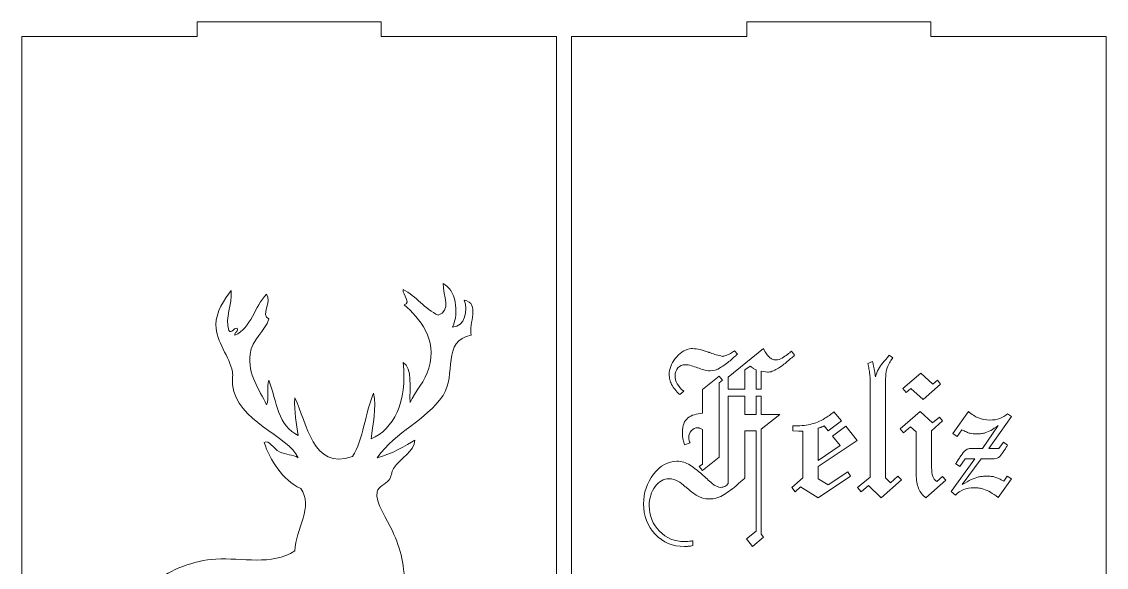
# Model space of a CAD drawing. Header units: millimetres. Extents: x -1983 to 1983, y -412 to 412.
# Drawn here: x 1424.2 to 1643, y 93.6 to 203.6 of the extents above; entities that cross this region are included whole.
import ezdxf

# ---------------------------------------------------------------- set-up
doc = ezdxf.new("R2010")
doc.units = ezdxf.units.MM
doc.header["$MEASUREMENT"] = 0
doc.layers.add('Camada 1', color=7, linetype='Continuous')

msp = doc.modelspace()

# ---------------------------------------------------------------- linework, layer by layer
at = {"layer": 'Camada 1', "color": 250, "lineweight": 9}
for points, knots in [([(1424.1636, 200.589), (1424.1636, 200.589), (1424.1636, -13.4106), (1424.1636, -13.4106), (1424.1636, -13.4106), (1424.1636, -13.4106), (1459.5564, -13.4106), (1459.5564, -13.4106), (1459.5564, -13.4106), (1459.5564, -13.4106), (1459.5564, -16.4106), (1459.5564, -16.4106), (1459.5564, -16.4106), (1459.5564, -16.4106), (1496.6992, -16.4106), (1496.6992, -16.4106), (1496.6992, -16.4106), (1496.6992, -16.4106), (1496.6992, -13.4106), (1496.6992, -13.4106), (1496.6992, -13.4106), (1496.6992, -13.4106), (1532.092, -13.4106), (1532.092, -13.4106), (1532.092, -13.4106), (1532.092, -13.4106), (1532.092, 200.589), (1532.092, 200.589), (1532.092, 200.589), (1532.092, 200.589), (1496.6992, 200.589), (1496.6992, 200.589), (1496.6992, 200.589), (1496.6992, 200.589), (1496.6992, 203.589), (1496.6992, 203.589), (1496.6992, 203.589), (1496.6992, 203.589), (1459.5564, 203.589), (1459.5564, 203.589), (1459.5564, 203.589), (1459.5564, 203.589), (1459.5564, 200.589), (1459.5564, 200.589), (1459.5564, 200.589), (1459.5564, 200.589), (1424.1636, 200.589), (1424.1636, 200.589)], [0, 0, 0, 0, 0.07692308, 0.07692308, 0.07692308, 0.07692308, 0.15384615, 0.15384615, 0.15384615, 0.15384615, 0.23076923, 0.23076923, 0.23076923, 0.23076923, 0.30769231, 0.30769231, 0.30769231, 0.30769231, 0.38461538, 0.38461538, 0.38461538, 0.38461538, 0.46153846, 0.46153846, 0.46153846, 0.46153846, 0.53846154, 0.53846154, 0.53846154, 0.53846154, 0.61538462, 0.61538462, 0.61538462, 0.61538462, 0.69230769, 0.69230769, 0.69230769, 0.69230769, 0.76923077, 0.76923077, 0.76923077, 0.76923077, 0.84615385, 0.84615385, 0.84615385, 0.84615385, 1, 1, 1, 1]), ([(1535.092, 200.589), (1535.092, 200.589), (1535.092, -13.4106), (1535.092, -13.4106), (1535.092, -13.4106), (1535.092, -13.4106), (1570.4848, -13.4106), (1570.4848, -13.4106), (1570.4848, -13.4106), (1570.4848, -13.4106), (1570.4848, -16.4106), (1570.4848, -16.4106), (1570.4848, -16.4106), (1570.4848, -16.4106), (1607.6276, -16.4106), (1607.6276, -16.4106), (1607.6276, -16.4106), (1607.6276, -16.4106), (1607.6276, -13.4106), (1607.6276, -13.4106), (1607.6276, -13.4106), (1607.6276, -13.4106), (1643.0204, -13.4106), (1643.0204, -13.4106), (1643.0204, -13.4106), (1643.0204, -13.4106), (1643.0204, 200.589), (1643.0204, 200.589), (1643.0204, 200.589), (1643.0204, 200.589), (1607.6276, 200.589), (1607.6276, 200.589), (1607.6276, 200.589), (1607.6276, 200.589), (1607.6276, 203.589), (1607.6276, 203.589), (1607.6276, 203.589), (1607.6276, 203.589), (1570.4848, 203.589), (1570.4848, 203.589), (1570.4848, 203.589), (1570.4848, 203.589), (1570.4848, 200.589), (1570.4848, 200.589), (1570.4848, 200.589), (1570.4848, 200.589), (1535.092, 200.589), (1535.092, 200.589)], [0, 0, 0, 0, 0.07692308, 0.07692308, 0.07692308, 0.07692308, 0.15384615, 0.15384615, 0.15384615, 0.15384615, 0.23076923, 0.23076923, 0.23076923, 0.23076923, 0.30769231, 0.30769231, 0.30769231, 0.30769231, 0.38461538, 0.38461538, 0.38461538, 0.38461538, 0.46153846, 0.46153846, 0.46153846, 0.46153846, 0.53846154, 0.53846154, 0.53846154, 0.53846154, 0.61538462, 0.61538462, 0.61538462, 0.61538462, 0.69230769, 0.69230769, 0.69230769, 0.69230769, 0.76923077, 0.76923077, 0.76923077, 0.76923077, 0.84615385, 0.84615385, 0.84615385, 0.84615385, 1, 1, 1, 1]), ([(1509.1834, 150.8027), (1511.6943, 149.6662), (1512.5498, 145.0103), (1511.0829, 142.0157), (1511.0829, 142.0157), (1513.6469, 142.0855), (1514.2808, 145.4518), (1513.4551, 147.4772), (1513.4551, 147.4772), (1516.7751, 146.7066), (1514.2958, 142.8341), (1514.8813, 140.3564), (1514.8813, 140.3564), (1508.8397, 139.4693), (1511.9511, 132.2677), (1509.1834, 128.2494), (1509.1834, 128.2494), (1505.6088, 123.0561), (1499.7868, 121.0996), (1495.8906, 115.6662), (1495.8906, 115.6662), (1498.7394, 116.3773), (1501.7785, 118.1658), (1503.4876, 119.226), (1503.4876, 119.226), (1503.5117, 116.9816), (1500.5424, 115.62), (1499.214, 113.5302), (1499.214, 113.5302), (1498.7394, 112.7836), (1498.7894, 111.8215), (1498.2609, 111.1561), (1498.2609, 111.1561), (1497.5849, 110.2936), (1496.1749, 109.9923), (1495.8906, 108.784), (1495.8906, 108.784), (1495.3823, 106.617), (1497.9952, 103.2155), (1498.9776, 100.9471), (1498.9776, 100.9471), (1500.6404, 97.0928), (1501.5843, 93.9924), (1501.3479, 88.8399), (1501.3479, 88.8399), (1501.0139, 81.4479), (1502.9482, 77.0841), (1500.1621, 71.7482), (1500.1621, 71.7482), (1499.6152, 70.7007), (1498.2219, 69.7735), (1498.0263, 68.4211), (1498.0263, 68.4211), (1497.043, 61.5793), (1495.8461, 51.4976), (1497.3151, 44.9219), (1497.3151, 44.9219), (1497.5682, 44.0353), (1496.7235, 44.2462), (1496.8383, 43.4959), (1496.8383, 43.4959), (1497.6863, 42.0474), (1498.2869, 40.3549), (1498.7379, 38.5149), (1498.7379, 38.5149), (1496.0934, 37.909), (1492.4983, 38.4892), (1492.5648, 41.3636), (1492.5648, 41.3636), (1492.5797, 41.9327), (1492.9545, 42.5499), (1493.0415, 43.2595), (1493.0415, 43.2595), (1493.6972, 48.6801), (1490.7209, 56.6263), (1490.9039, 60.5893), (1490.9039, 60.5893), (1488.9882, 61.5626), (1486.1208, 62.7418), (1483.7815, 61.3003), (1483.7815, 61.3003), (1483.7911, 60.8939), (1483.6062, 60.6875), (1483.3069, 60.5893), (1483.3069, 60.5893), (1482.4736, 56.8853), (1484.7463, 53.2493), (1484.7313, 49.4281), (1484.7313, 49.4281), (1484.7206, 46.8197), (1483.4715, 44.3457), (1484.2567, 42.0768), (1484.2567, 42.0768), (1484.7018, 40.7834), (1486.6693, 40.1812), (1486.1557, 38.5149), (1486.1557, 38.5149), (1484.3361, 38.1528), (1482.0563, 38.4409), (1480.2218, 38.7515), (1480.2218, 38.7515), (1481.3742, 46.4776), (1479.414, 53.6997), (1477.1344, 59.8781), (1477.1344, 59.8781), (1474.8617, 59.6855), (1473.1364, 60.4043), (1471.1998, 59.8781), (1471.1998, 59.8781), (1469.5616, 54.3389), (1461.7368, 50.0287), (1464.7909, 42.7864), (1464.7909, 42.7864), (1465.6279, 40.7947), (1467.8374, 40.5142), (1467.8744, 37.3249), (1467.8744, 37.3249), (1466.6903, 37.0959), (1464.5044, 37.473), (1462.6533, 37.3249), (1462.6533, 37.3249), (1462.7128, 42.1214), (1457.6668, 46.4261), (1457.6668, 50.3833), (1457.6668, 50.3833), (1457.6668, 54.8398), (1464.3011, 58.073), (1461.4674, 64.1512), (1461.4674, 64.1512), (1458.8622, 64.6832), (1457.8348, 61.2895), (1456.7192, 58.6898), (1456.7192, 58.6898), (1454.4079, 53.3098), (1451.387, 46.6755), (1450.3103, 41.1233), (1450.3103, 41.1233), (1451.4148, 39.6974), (1453.3729, 39.1246), (1453.1574, 36.3757), (1453.1574, 36.3757), (1451.0916, 36.7078), (1448.926, 36.4309), (1447.2228, 36.6121), (1447.2228, 36.6121), (1447.077, 40.5212), (1446.7037, 44.2274), (1447.2228, 48.244), (1447.2228, 48.244), (1447.5998, 51.1615), (1449.5209, 53.6037), (1449.835, 55.8395), (1449.835, 55.8395), (1451.8396, 70.1499), (1442.2027, 83.3045), (1451.2599, 90.7372), (1451.2599, 90.7372), (1454.0697, 93.0487), (1458.8344, 94.9905), (1463.3647, 95.2506), (1463.3647, 95.2506), (1468.547, 95.5428), (1474.6991, 93.8579), (1479.2697, 96.9115), (1479.2697, 96.9115), (1479.473, 101.2811), (1483.1202, 105.8683), (1480.456, 109.4936), (1480.456, 109.4936), (1476.7574, 111.1764), (1474.2358, 115.2983), (1473.0995, 118.7531), (1473.0995, 118.7531), (1474.0416, 119.4458), (1474.9007, 117.4766), (1476.1845, 116.854), (1476.1845, 116.854), (1477.4722, 116.2278), (1478.8837, 116.3885), (1479.9831, 115.6662), (1479.9831, 115.6662), (1477.9141, 120.1849), (1467.566, 122.9344), (1466.6903, 130.3832), (1466.6903, 130.3832), (1466.5958, 131.1834), (1466.8398, 132.1572), (1466.6903, 132.996), (1466.6903, 132.996), (1466.1396, 136.0662), (1463.3756, 138.9654), (1463.3647, 142.4881), (1463.3647, 142.4881), (1463.359, 145.1917), (1465.044, 147.5196), (1466.4517, 149.3776), (1466.4517, 149.3776), (1466.6737, 146.4111), (1465.1292, 144.127), (1465.9772, 141.304), (1465.9772, 141.304), (1466.5906, 140.7169), (1466.8604, 141.8178), (1467.6362, 141.7792), (1467.6362, 141.7792), (1467.8931, 140.8923), (1467.0501, 141.103), (1467.1611, 140.3564), (1467.1611, 140.3564), (1470.4962, 141.9288), (1471.1816, 146.1483), (1473.5724, 148.6651), (1473.5724, 148.6651), (1474.7045, 147.1404), (1472.2697, 144.3898), (1474.0491, 143.6781), (1474.0491, 143.6781), (1473.2769, 141.1099), (1470.6346, 139.5916), (1470.2485, 136.5557), (1470.2485, 136.5557), (1469.731, 132.462), (1472.1314, 129.3708), (1473.5724, 126.3504), (1473.5724, 126.3504), (1474.1687, 127.5732), (1473.5038, 130.0599), (1474.0491, 131.3331), (1474.0491, 131.3331), (1475.5415, 127.1264), (1476.0017, 121.8903), (1479.9831, 120.1779), (1479.9831, 120.1779), (1479.5471, 122.5076), (1479.1352, 124.8627), (1479.2697, 127.7727), (1479.2697, 127.7727), (1481.8102, 122.7253), (1482.7583, 113.0626), (1490.9039, 115.9042), (1490.9039, 115.9042), (1493.1729, 119.3354), (1493.426, 124.7761), (1495.1789, 128.7209), (1495.1789, 128.7209), (1495.8461, 125.7572), (1494.9151, 122.3412), (1494.7023, 119.4662), (1494.7023, 119.4662), (1499.0997, 121.3969), (1502.0354, 126.8509), (1501.1113, 134.895), (1501.1113, 134.895), (1503.0888, 133.7056), (1502.3771, 129.8293), (1502.5363, 126.8212), (1502.5363, 126.8212), (1503.4856, 128.887), (1505.6327, 131.2794), (1506.3348, 133.7056), (1506.3348, 133.7056), (1508.062, 139.6674), (1504.4668, 143.7207), (1501.3479, 146.5273), (1501.3479, 146.5273), (1502.806, 146.9726), (1501.0675, 148.4249), (1501.1113, 149.6142), (1501.1113, 149.6142), (1503.7944, 148.1808), (1505.4553, 145.729), (1508.2336, 144.3898), (1508.2336, 144.3898), (1510.8722, 145.3322), (1509.2629, 148.258), (1509.1834, 150.8027)], [0, 0, 0, 0, 0.01428571, 0.01428571, 0.01428571, 0.01428571, 0.02857143, 0.02857143, 0.02857143, 0.02857143, 0.04285714, 0.04285714, 0.04285714, 0.04285714, 0.05714286, 0.05714286, 0.05714286, 0.05714286, 0.07142857, 0.07142857, 0.07142857, 0.07142857, 0.08571429, 0.08571429, 0.08571429, 0.08571429, 0.1, 0.1, 0.1, 0.1, 0.11428571, 0.11428571, 0.11428571, 0.11428571, 0.12857143, 0.12857143, 0.12857143, 0.12857143, 0.14285714, 0.14285714, 0.14285714, 0.14285714, 0.15714286, 0.15714286, 0.15714286, 0.15714286, 0.17142857, 0.17142857, 0.17142857, 0.17142857, 0.18571429, 0.18571429, 0.18571429, 0.18571429, 0.2, 0.2, 0.2, 0.2, 0.21428571, 0.21428571, 0.21428571, 0.21428571, 0.22857143, 0.22857143, 0.22857143, 0.22857143, 0.24285714, 0.24285714, 0.24285714, 0.24285714, 0.25714286, 0.25714286, 0.25714286, 0.25714286, 0.27142857, 0.27142857, 0.27142857, 0.27142857, 0.28571429, 0.28571429, 0.28571429, 0.28571429, 0.3, 0.3, 0.3, 0.3, 0.31428571, 0.31428571, 0.31428571, 0.31428571, 0.32857143, 0.32857143, 0.32857143, 0.32857143, 0.34285714, 0.34285714, 0.34285714, 0.34285714, 0.35714286, 0.35714286, 0.35714286, 0.35714286, 0.37142857, 0.37142857, 0.37142857, 0.37142857, 0.38571429, 0.38571429, 0.38571429, 0.38571429, 0.4, 0.4, 0.4, 0.4, 0.41428571, 0.41428571, 0.41428571, 0.41428571, 0.42857143, 0.42857143, 0.42857143, 0.42857143, 0.44285714, 0.44285714, 0.44285714, 0.44285714, 0.45714286, 0.45714286, 0.45714286, 0.45714286, 0.47142857, 0.47142857, 0.47142857, 0.47142857, 0.48571429, 0.48571429, 0.48571429, 0.48571429, 0.5, 0.5, 0.5, 0.5, 0.51428571, 0.51428571, 0.51428571, 0.51428571, 0.52857143, 0.52857143, 0.52857143, 0.52857143, 0.54285714, 0.54285714, 0.54285714, 0.54285714, 0.55714286, 0.55714286, 0.55714286, 0.55714286, 0.57142857, 0.57142857, 0.57142857, 0.57142857, 0.58571429, 0.58571429, 0.58571429, 0.58571429, 0.6, 0.6, 0.6, 0.6, 0.61428571, 0.61428571, 0.61428571, 0.61428571, 0.62857143, 0.62857143, 0.62857143, 0.62857143, 0.64285714, 0.64285714, 0.64285714, 0.64285714, 0.65714286, 0.65714286, 0.65714286, 0.65714286, 0.67142857, 0.67142857, 0.67142857, 0.67142857, 0.68571429, 0.68571429, 0.68571429, 0.68571429, 0.7, 0.7, 0.7, 0.7, 0.71428571, 0.71428571, 0.71428571, 0.71428571, 0.72857143, 0.72857143, 0.72857143, 0.72857143, 0.74285714, 0.74285714, 0.74285714, 0.74285714, 0.75714286, 0.75714286, 0.75714286, 0.75714286, 0.77142857, 0.77142857, 0.77142857, 0.77142857, 0.78571429, 0.78571429, 0.78571429, 0.78571429, 0.8, 0.8, 0.8, 0.8, 0.81428571, 0.81428571, 0.81428571, 0.81428571, 0.82857143, 0.82857143, 0.82857143, 0.82857143, 0.84285714, 0.84285714, 0.84285714, 0.84285714, 0.85714286, 0.85714286, 0.85714286, 0.85714286, 0.87142857, 0.87142857, 0.87142857, 0.87142857, 0.88571429, 0.88571429, 0.88571429, 0.88571429, 0.9, 0.9, 0.9, 0.9, 0.91428571, 0.91428571, 0.91428571, 0.91428571, 0.92857143, 0.92857143, 0.92857143, 0.92857143, 0.94285714, 0.94285714, 0.94285714, 0.94285714, 0.95714286, 0.95714286, 0.95714286, 0.95714286, 0.97142857, 0.97142857, 0.97142857, 0.97142857, 1, 1, 1, 1]), ([(1556.9938, 128.41), (1556.6097, 128.7349), (1556.2774, 129.0674), (1555.9966, 129.4072), (1555.9966, 129.4072), (1555.716, 129.7467), (1555.487, 130.094), (1555.3098, 130.4485), (1555.3098, 130.4485), (1555.1325, 130.7736), (1555.007, 131.106), (1554.9332, 131.4458), (1554.9332, 131.4458), (1554.8593, 131.7853), (1554.8223, 132.1324), (1554.8223, 132.487), (1554.8223, 132.487), (1554.8223, 132.5462), (1554.8223, 132.6052), (1554.8223, 132.6642), (1554.8223, 132.6642), (1554.8223, 132.7234), (1554.8223, 132.7824), (1554.8223, 132.8415), (1554.8223, 132.8415), (1554.9406, 133.9938), (1555.4501, 135.0647), (1556.3513, 136.0544), (1556.3513, 136.0544), (1557.2524, 137.0441), (1558.2198, 137.5833), (1559.2538, 137.672), (1559.2538, 137.672), (1559.313, 137.672), (1559.3646, 137.672), (1559.409, 137.672), (1559.409, 137.672), (1559.4532, 137.672), (1559.4902, 137.672), (1559.5197, 137.672), (1559.5197, 137.672), (1560.022, 137.672), (1560.539, 137.6055), (1561.0707, 137.4726), (1561.0707, 137.4726), (1561.6026, 137.3397), (1562.1491, 137.1696), (1562.7105, 136.9629), (1562.7105, 136.9629), (1562.7695, 136.9629), (1562.8361, 136.9481), (1562.9098, 136.9187), (1562.9098, 136.9187), (1562.9838, 136.8891), (1563.065, 136.8594), (1563.1535, 136.8301), (1563.1535, 136.8301), (1563.5377, 136.6822), (1563.9292, 136.5493), (1564.328, 136.431), (1564.328, 136.431), (1564.7268, 136.313), (1565.1183, 136.2095), (1565.5025, 136.1209), (1565.5025, 136.1209), (1565.7091, 136.1209), (1565.9602, 136.1726), (1566.2557, 136.276), (1566.2557, 136.276), (1566.5512, 136.3795), (1566.8613, 136.5196), (1567.1864, 136.6969), (1567.1864, 136.6969), (1567.3045, 136.7561), (1567.4374, 136.8373), (1567.5853, 136.9409), (1567.5853, 136.9409), (1567.7328, 137.0441), (1567.8658, 137.1402), (1567.984, 137.2288), (1567.984, 137.2288), (1567.984, 137.2288), (1568.6044, 136.564), (1568.6044, 136.564), (1568.6044, 136.564), (1568.3681, 136.3573), (1568.1245, 136.143), (1567.8733, 135.9215), (1567.8733, 135.9215), (1567.6221, 135.6999), (1567.3637, 135.4709), (1567.0979, 135.2347), (1567.0979, 135.2347), (1566.4773, 134.7323), (1565.8274, 134.2671), (1565.1477, 133.8386), (1565.1477, 133.8386), (1564.4684, 133.4103), (1563.7741, 133.1962), (1563.065, 133.1962), (1563.065, 133.1962), (1562.6218, 133.1962), (1562.1934, 133.2626), (1561.7799, 133.3956), (1561.7799, 133.3956), (1561.3662, 133.5285), (1560.9527, 133.6686), (1560.539, 133.8166), (1560.539, 133.8166), (1560.1254, 133.9641), (1559.7118, 134.1046), (1559.2982, 134.2375), (1559.2982, 134.2375), (1558.8846, 134.3704), (1558.4563, 134.4369), (1558.0132, 134.4369), (1558.0132, 134.4369), (1557.4518, 134.4369), (1556.9791, 134.2228), (1556.5949, 133.7943), (1556.5949, 133.7943), (1556.2109, 133.366), (1556.019, 132.8564), (1556.019, 132.2654), (1556.019, 132.2654), (1556.019, 131.6744), (1556.1592, 131.1207), (1556.44, 130.6035), (1556.44, 130.6035), (1556.7204, 130.0865), (1557.1564, 129.577), (1557.7471, 129.0747), (1557.7471, 129.0747), (1557.7471, 129.0747), (1556.9938, 128.41), (1556.9938, 128.41)], [0, 0, 0, 0, 0.02857143, 0.02857143, 0.02857143, 0.02857143, 0.05714286, 0.05714286, 0.05714286, 0.05714286, 0.08571429, 0.08571429, 0.08571429, 0.08571429, 0.11428571, 0.11428571, 0.11428571, 0.11428571, 0.14285714, 0.14285714, 0.14285714, 0.14285714, 0.17142857, 0.17142857, 0.17142857, 0.17142857, 0.2, 0.2, 0.2, 0.2, 0.22857143, 0.22857143, 0.22857143, 0.22857143, 0.25714286, 0.25714286, 0.25714286, 0.25714286, 0.28571429, 0.28571429, 0.28571429, 0.28571429, 0.31428571, 0.31428571, 0.31428571, 0.31428571, 0.34285714, 0.34285714, 0.34285714, 0.34285714, 0.37142857, 0.37142857, 0.37142857, 0.37142857, 0.4, 0.4, 0.4, 0.4, 0.42857143, 0.42857143, 0.42857143, 0.42857143, 0.45714286, 0.45714286, 0.45714286, 0.45714286, 0.48571429, 0.48571429, 0.48571429, 0.48571429, 0.51428571, 0.51428571, 0.51428571, 0.51428571, 0.54285714, 0.54285714, 0.54285714, 0.54285714, 0.57142857, 0.57142857, 0.57142857, 0.57142857, 0.6, 0.6, 0.6, 0.6, 0.62857143, 0.62857143, 0.62857143, 0.62857143, 0.65714286, 0.65714286, 0.65714286, 0.65714286, 0.68571429, 0.68571429, 0.68571429, 0.68571429, 0.71428571, 0.71428571, 0.71428571, 0.71428571, 0.74285714, 0.74285714, 0.74285714, 0.74285714, 0.77142857, 0.77142857, 0.77142857, 0.77142857, 0.8, 0.8, 0.8, 0.8, 0.82857143, 0.82857143, 0.82857143, 0.82857143, 0.85714286, 0.85714286, 0.85714286, 0.85714286, 0.88571429, 0.88571429, 0.88571429, 0.88571429, 0.91428571, 0.91428571, 0.91428571, 0.91428571, 0.94285714, 0.94285714, 0.94285714, 0.94285714, 1, 1, 1, 1]), ([(1566.7431, 129.5092), (1566.7431, 129.5092), (1566.7431, 131.911), (1566.7431, 131.911), (1566.7431, 131.911), (1566.7431, 131.911), (1573.8337, 137.7163), (1573.8337, 137.7163), (1573.8337, 137.7163), (1574.0405, 137.2732), (1574.2399, 136.9112), (1574.4319, 136.6305), (1574.4319, 136.6305), (1574.624, 136.3499), (1574.8087, 136.1355), (1574.986, 135.9879), (1574.986, 135.9879), (1575.1928, 135.781), (1575.4069, 135.6334), (1575.6284, 135.5448), (1575.6284, 135.5448), (1575.85, 135.4562), (1576.0937, 135.412), (1576.3598, 135.412), (1576.3598, 135.412), (1576.8029, 135.412), (1577.2163, 135.5299), (1577.6005, 135.7664), (1577.6005, 135.7664), (1577.9845, 136.0027), (1578.354, 136.2537), (1578.7084, 136.5196), (1578.7084, 136.5196), (1578.856, 136.6379), (1578.9965, 136.7487), (1579.1294, 136.8522), (1579.1294, 136.8522), (1579.2624, 136.9554), (1579.3877, 137.0516), (1579.5059, 137.1402), (1579.5059, 137.1402), (1579.5059, 137.1402), (1580.1266, 136.3424), (1580.1266, 136.3424), (1580.1266, 136.3424), (1579.8902, 136.1355), (1579.6243, 135.9067), (1579.3287, 135.6557), (1579.3287, 135.6557), (1579.0333, 135.4045), (1578.7231, 135.1461), (1578.3983, 134.88), (1578.3983, 134.88), (1578.1322, 134.6437), (1577.8442, 134.4147), (1577.534, 134.1931), (1577.534, 134.1931), (1577.2238, 133.9716), (1576.9209, 133.7722), (1576.6256, 133.5949), (1576.6256, 133.5949), (1576.2709, 133.3881), (1575.9314, 133.2256), (1575.6063, 133.1075), (1575.6063, 133.1075), (1575.2814, 132.9893), (1574.9564, 132.9301), (1574.6315, 132.9301), (1574.6315, 132.9301), (1574.6315, 132.9301), (1573.3906, 133.1519), (1573.3906, 133.1519), (1573.3906, 133.1519), (1573.3906, 133.1519), (1573.3906, 129.5092), (1573.3906, 129.5092), (1573.3906, 129.5092), (1573.3906, 129.5092), (1572.3712, 129.5092), (1572.3712, 129.5092), (1572.3712, 129.5092), (1572.3712, 129.5092), (1572.3712, 133.4177), (1572.3712, 133.4177), (1572.3712, 133.4177), (1572.2532, 133.4471), (1572.1496, 133.4842), (1572.0611, 133.5285), (1572.0611, 133.5285), (1571.9724, 133.5728), (1571.8838, 133.6244), (1571.7952, 133.6836), (1571.7952, 133.6836), (1571.7655, 133.7131), (1571.7434, 133.7354), (1571.7287, 133.7501), (1571.7287, 133.7501), (1571.7141, 133.7648), (1571.6918, 133.7722), (1571.6623, 133.7722), (1571.6623, 133.7722), (1571.5736, 133.8313), (1571.4924, 133.8904), (1571.4185, 133.9494), (1571.4185, 133.9494), (1571.3446, 134.0085), (1571.2485, 134.0824), (1571.1305, 134.1711), (1571.1305, 134.1711), (1571.1305, 134.1711), (1570.1111, 133.4177), (1570.1111, 133.4177), (1570.1111, 133.4177), (1570.1111, 133.4177), (1570.1111, 129.5092), (1570.1111, 129.5092), (1570.1111, 129.5092), (1570.1111, 129.5092), (1566.7431, 129.5092), (1566.7431, 129.5092)], [0, 0, 0, 0, 0.03225806, 0.03225806, 0.03225806, 0.03225806, 0.06451613, 0.06451613, 0.06451613, 0.06451613, 0.09677419, 0.09677419, 0.09677419, 0.09677419, 0.12903226, 0.12903226, 0.12903226, 0.12903226, 0.16129032, 0.16129032, 0.16129032, 0.16129032, 0.19354839, 0.19354839, 0.19354839, 0.19354839, 0.22580645, 0.22580645, 0.22580645, 0.22580645, 0.25806452, 0.25806452, 0.25806452, 0.25806452, 0.29032258, 0.29032258, 0.29032258, 0.29032258, 0.32258065, 0.32258065, 0.32258065, 0.32258065, 0.35483871, 0.35483871, 0.35483871, 0.35483871, 0.38709677, 0.38709677, 0.38709677, 0.38709677, 0.41935484, 0.41935484, 0.41935484, 0.41935484, 0.4516129, 0.4516129, 0.4516129, 0.4516129, 0.48387097, 0.48387097, 0.48387097, 0.48387097, 0.51612903, 0.51612903, 0.51612903, 0.51612903, 0.5483871, 0.5483871, 0.5483871, 0.5483871, 0.58064516, 0.58064516, 0.58064516, 0.58064516, 0.61290323, 0.61290323, 0.61290323, 0.61290323, 0.64516129, 0.64516129, 0.64516129, 0.64516129, 0.67741935, 0.67741935, 0.67741935, 0.67741935, 0.70967742, 0.70967742, 0.70967742, 0.70967742, 0.74193548, 0.74193548, 0.74193548, 0.74193548, 0.77419355, 0.77419355, 0.77419355, 0.77419355, 0.80645161, 0.80645161, 0.80645161, 0.80645161, 0.83870968, 0.83870968, 0.83870968, 0.83870968, 0.87096774, 0.87096774, 0.87096774, 0.87096774, 0.90322581, 0.90322581, 0.90322581, 0.90322581, 0.93548387, 0.93548387, 0.93548387, 0.93548387, 1, 1, 1, 1]), ([(1593.5541, 108.8225), (1593.5541, 108.8225), (1592.8449, 109.6647), (1592.8449, 109.6647), (1592.8449, 109.6647), (1592.8449, 109.6647), (1595.3711, 111.7918), (1595.3711, 111.7918), (1595.3711, 111.7918), (1595.3711, 111.7918), (1595.3711, 131.4235), (1595.3711, 131.4235), (1595.3711, 131.4235), (1595.3711, 131.5712), (1595.3636, 131.7409), (1595.3489, 131.9331), (1595.3489, 131.9331), (1595.3341, 132.125), (1595.3118, 132.3097), (1595.2824, 132.487), (1595.2824, 132.487), (1595.2529, 132.8711), (1595.201, 133.2477), (1595.1273, 133.6171), (1595.1273, 133.6171), (1595.0534, 133.9863), (1594.972, 134.3483), (1594.8834, 134.7028), (1594.8834, 134.7028), (1594.8834, 134.7028), (1595.8585, 135.0575), (1595.8585, 135.0575), (1595.8585, 135.0575), (1595.9175, 134.7323), (1595.9768, 134.4665), (1596.0358, 134.2596), (1596.0358, 134.2596), (1596.0947, 134.0527), (1596.139, 133.8461), (1596.1686, 133.6393), (1596.1686, 133.6393), (1596.1982, 133.5507), (1596.2205, 133.4471), (1596.2351, 133.3291), (1596.2351, 133.3291), (1596.2498, 133.2109), (1596.2719, 133.0926), (1596.3016, 132.9744), (1596.3016, 132.9744), (1596.3312, 132.8268), (1596.3533, 132.6792), (1596.368, 132.5313), (1596.368, 132.5313), (1596.3829, 132.3836), (1596.4051, 132.2064), (1596.4345, 131.9996), (1596.4345, 131.9996), (1596.5231, 132.2951), (1596.6192, 132.5684), (1596.7225, 132.8193), (1596.7225, 132.8193), (1596.8261, 133.0704), (1596.9368, 133.3142), (1597.055, 133.5507), (1597.055, 133.5507), (1597.2913, 133.9641), (1597.5794, 134.3853), (1597.9191, 134.8135), (1597.9191, 134.8135), (1598.2589, 135.2419), (1598.6946, 135.7518), (1599.2265, 136.3424), (1599.2265, 136.3424), (1599.2265, 136.3424), (1599.9355, 135.8107), (1599.9355, 135.8107), (1599.9355, 135.8107), (1599.7583, 135.5745), (1599.6031, 135.3527), (1599.4702, 135.1461), (1599.4702, 135.1461), (1599.3373, 134.9392), (1599.2265, 134.7323), (1599.1379, 134.5255), (1599.1379, 134.5255), (1598.872, 134.0527), (1598.6946, 133.5507), (1598.6059, 133.0187), (1598.6059, 133.0187), (1598.5173, 132.487), (1598.4729, 131.8224), (1598.4729, 131.0245), (1598.4729, 131.0245), (1598.4729, 131.0245), (1598.4729, 111.6146), (1598.4729, 111.6146), (1598.4729, 111.6146), (1598.4729, 111.6146), (1599.4924, 110.6395), (1599.4924, 110.6395), (1599.4924, 110.6395), (1599.4924, 110.6395), (1600.9548, 111.969), (1600.9548, 111.969), (1600.9548, 111.969), (1600.9548, 111.969), (1601.6638, 111.2157), (1601.6638, 111.2157), (1601.6638, 111.2157), (1601.6638, 111.2157), (1597.5867, 107.6261), (1597.5867, 107.6261), (1597.5867, 107.6261), (1597.5867, 107.6261), (1595.0607, 110.0634), (1595.0607, 110.0634), (1595.0607, 110.0634), (1595.0607, 110.0634), (1593.5541, 108.8225), (1593.5541, 108.8225)], [0, 0, 0, 0, 0.03225806, 0.03225806, 0.03225806, 0.03225806, 0.06451613, 0.06451613, 0.06451613, 0.06451613, 0.09677419, 0.09677419, 0.09677419, 0.09677419, 0.12903226, 0.12903226, 0.12903226, 0.12903226, 0.16129032, 0.16129032, 0.16129032, 0.16129032, 0.19354839, 0.19354839, 0.19354839, 0.19354839, 0.22580645, 0.22580645, 0.22580645, 0.22580645, 0.25806452, 0.25806452, 0.25806452, 0.25806452, 0.29032258, 0.29032258, 0.29032258, 0.29032258, 0.32258065, 0.32258065, 0.32258065, 0.32258065, 0.35483871, 0.35483871, 0.35483871, 0.35483871, 0.38709677, 0.38709677, 0.38709677, 0.38709677, 0.41935484, 0.41935484, 0.41935484, 0.41935484, 0.4516129, 0.4516129, 0.4516129, 0.4516129, 0.48387097, 0.48387097, 0.48387097, 0.48387097, 0.51612903, 0.51612903, 0.51612903, 0.51612903, 0.5483871, 0.5483871, 0.5483871, 0.5483871, 0.58064516, 0.58064516, 0.58064516, 0.58064516, 0.61290323, 0.61290323, 0.61290323, 0.61290323, 0.64516129, 0.64516129, 0.64516129, 0.64516129, 0.67741935, 0.67741935, 0.67741935, 0.67741935, 0.70967742, 0.70967742, 0.70967742, 0.70967742, 0.74193548, 0.74193548, 0.74193548, 0.74193548, 0.77419355, 0.77419355, 0.77419355, 0.77419355, 0.80645161, 0.80645161, 0.80645161, 0.80645161, 0.83870968, 0.83870968, 0.83870968, 0.83870968, 0.87096774, 0.87096774, 0.87096774, 0.87096774, 0.90322581, 0.90322581, 0.90322581, 0.90322581, 0.93548387, 0.93548387, 0.93548387, 0.93548387, 1, 1, 1, 1]), ([(1560.8934, 113.9189), (1560.8934, 113.9189), (1561.5139, 114.4063), (1561.5139, 114.4063), (1561.5139, 114.4063), (1561.5139, 114.4063), (1561.5139, 121.3639), (1561.5139, 121.3639), (1561.5139, 121.3639), (1561.4252, 121.423), (1561.3441, 121.4746), (1561.2702, 121.519), (1561.2702, 121.519), (1561.1965, 121.5633), (1561.1151, 121.6003), (1561.0264, 121.6298), (1561.0264, 121.6298), (1560.9379, 121.6593), (1560.8567, 121.6815), (1560.7827, 121.6963), (1560.7827, 121.6963), (1560.7088, 121.7111), (1560.6276, 121.7183), (1560.539, 121.7183), (1560.539, 121.7183), (1560.0663, 121.7183), (1559.6526, 121.5264), (1559.2982, 121.1423), (1559.2982, 121.1423), (1558.9437, 120.7582), (1558.7664, 120.2855), (1558.7664, 119.7241), (1558.7664, 119.7241), (1558.7664, 119.6651), (1558.7664, 119.6062), (1558.7664, 119.5469), (1558.7664, 119.5469), (1558.7664, 119.4879), (1558.781, 119.4287), (1558.8108, 119.3697), (1558.8108, 119.3697), (1558.8108, 119.2811), (1558.8328, 119.1777), (1558.8772, 119.0595), (1558.8772, 119.0595), (1558.9215, 118.9412), (1558.9733, 118.8084), (1559.0322, 118.6607), (1559.0322, 118.6607), (1559.0322, 118.6607), (1557.9246, 118.2618), (1557.9246, 118.2618), (1557.9246, 118.2618), (1557.8063, 118.6458), (1557.7101, 118.9857), (1557.6363, 119.2811), (1557.6363, 119.2811), (1557.5626, 119.5764), (1557.5255, 119.8571), (1557.5255, 120.1229), (1557.5255, 120.1229), (1557.4962, 120.2412), (1557.4812, 120.3594), (1557.4812, 120.4777), (1557.4812, 120.4777), (1557.4812, 120.5956), (1557.4812, 120.7138), (1557.4812, 120.8322), (1557.4812, 120.8322), (1557.4812, 122.1617), (1557.8581, 123.1143), (1558.6113, 123.6904), (1558.6113, 123.6904), (1559.3646, 124.2667), (1560.3322, 124.5842), (1561.5139, 124.6432), (1561.5139, 124.6432), (1561.5139, 124.6432), (1561.5139, 129.4294), (1561.5139, 129.4294), (1561.5139, 129.4294), (1561.5139, 129.4294), (1564.8819, 132.1324), (1564.8819, 132.1324), (1564.8819, 132.1324), (1564.8819, 132.1324), (1565.5467, 131.3349), (1565.5467, 131.3349), (1565.5467, 131.3349), (1565.5467, 131.3349), (1564.8819, 130.8029), (1564.8819, 130.8029), (1564.8819, 130.8029), (1564.8819, 130.8029), (1564.8819, 115.8244), (1564.8819, 115.8244), (1564.8819, 115.8244), (1564.8819, 115.8244), (1561.5139, 113.077), (1561.5139, 113.077), (1561.5139, 113.077), (1561.5139, 113.077), (1560.8934, 113.9189), (1560.8934, 113.9189)], [0, 0, 0, 0, 0.03703704, 0.03703704, 0.03703704, 0.03703704, 0.07407407, 0.07407407, 0.07407407, 0.07407407, 0.11111111, 0.11111111, 0.11111111, 0.11111111, 0.14814815, 0.14814815, 0.14814815, 0.14814815, 0.18518519, 0.18518519, 0.18518519, 0.18518519, 0.22222222, 0.22222222, 0.22222222, 0.22222222, 0.25925926, 0.25925926, 0.25925926, 0.25925926, 0.2962963, 0.2962963, 0.2962963, 0.2962963, 0.33333333, 0.33333333, 0.33333333, 0.33333333, 0.37037037, 0.37037037, 0.37037037, 0.37037037, 0.40740741, 0.40740741, 0.40740741, 0.40740741, 0.44444444, 0.44444444, 0.44444444, 0.44444444, 0.48148148, 0.48148148, 0.48148148, 0.48148148, 0.51851852, 0.51851852, 0.51851852, 0.51851852, 0.55555556, 0.55555556, 0.55555556, 0.55555556, 0.59259259, 0.59259259, 0.59259259, 0.59259259, 0.62962963, 0.62962963, 0.62962963, 0.62962963, 0.66666667, 0.66666667, 0.66666667, 0.66666667, 0.7037037, 0.7037037, 0.7037037, 0.7037037, 0.74074074, 0.74074074, 0.74074074, 0.74074074, 0.77777778, 0.77777778, 0.77777778, 0.77777778, 0.81481481, 0.81481481, 0.81481481, 0.81481481, 0.85185185, 0.85185185, 0.85185185, 0.85185185, 0.88888889, 0.88888889, 0.88888889, 0.88888889, 0.92592593, 0.92592593, 0.92592593, 0.92592593, 1, 1, 1, 1]), ([(1606.0952, 127.3907), (1606.0952, 127.3907), (1603.5693, 129.6509), (1603.5693, 129.6509), (1603.5693, 129.6509), (1603.5693, 129.6509), (1602.6389, 128.8531), (1602.6389, 128.8531), (1602.6389, 128.8531), (1602.6389, 128.8531), (1601.9739, 129.6509), (1601.9739, 129.6509), (1601.9739, 129.6509), (1601.9739, 129.6509), (1605.5635, 132.7529), (1605.5635, 132.7529), (1605.5635, 132.7529), (1605.5635, 132.7529), (1608.0451, 130.537), (1608.0451, 130.537), (1608.0451, 130.537), (1608.0451, 130.537), (1608.9315, 131.2907), (1608.9315, 131.2907), (1608.9315, 131.2907), (1608.9315, 131.2907), (1609.5962, 130.4928), (1609.5962, 130.4928), (1609.5962, 130.4928), (1609.5962, 130.4928), (1606.0952, 127.3907), (1606.0952, 127.3907)], [0, 0, 0, 0, 0.11111111, 0.11111111, 0.11111111, 0.11111111, 0.22222222, 0.22222222, 0.22222222, 0.22222222, 0.33333333, 0.33333333, 0.33333333, 0.33333333, 0.44444444, 0.44444444, 0.44444444, 0.44444444, 0.55555556, 0.55555556, 0.55555556, 0.55555556, 0.66666667, 0.66666667, 0.66666667, 0.66666667, 0.77777778, 0.77777778, 0.77777778, 0.77777778, 1, 1, 1, 1]), ([(1559.6083, 98.0098), (1559.4311, 97.9505), (1559.2688, 97.9062), (1559.1209, 97.8765), (1559.1209, 97.8765), (1558.9733, 97.8472), (1558.8255, 97.8323), (1558.6778, 97.8323), (1558.6778, 97.8323), (1558.5596, 97.8029), (1558.434, 97.7879), (1558.3011, 97.7879), (1558.3011, 97.7879), (1558.1682, 97.7879), (1558.0279, 97.7879), (1557.8802, 97.7879), (1557.8802, 97.7879), (1555.5166, 97.7879), (1553.5521, 98.6079), (1551.9861, 100.2476), (1551.9861, 100.2476), (1550.4203, 101.8873), (1549.6374, 103.933), (1549.6374, 106.3852), (1549.6374, 106.3852), (1549.6374, 108.601), (1550.317, 110.5879), (1551.6759, 112.3456), (1551.6759, 112.3456), (1553.0351, 114.1035), (1554.6008, 114.9825), (1556.3734, 114.9825), (1556.3734, 114.9825), (1557.3189, 114.9825), (1558.2051, 114.7092), (1559.0322, 114.1625), (1559.0322, 114.1625), (1559.8595, 113.6162), (1560.6424, 113.0178), (1561.3809, 112.3677), (1561.3809, 112.3677), (1562.1195, 111.6884), (1562.8065, 111.0754), (1563.4418, 110.5287), (1563.4418, 110.5287), (1564.0768, 109.9822), (1564.6752, 109.7089), (1565.2367, 109.7089), (1565.2367, 109.7089), (1565.5318, 109.7089), (1565.8051, 109.7754), (1566.0563, 109.9083), (1566.0563, 109.9083), (1566.3075, 110.0413), (1566.5365, 110.2407), (1566.7431, 110.5066), (1566.7431, 110.5066), (1566.7431, 110.5066), (1566.7431, 128.1098), (1566.7431, 128.1098), (1566.7431, 128.1098), (1566.7431, 128.1098), (1570.1111, 128.1098), (1570.1111, 128.1098), (1570.1111, 128.1098), (1570.1111, 128.1098), (1570.1111, 124.4217), (1570.1111, 124.4217), (1570.1111, 124.4217), (1570.1111, 124.4217), (1572.3712, 124.4217), (1572.3712, 124.4217), (1572.3712, 124.4217), (1572.3712, 124.4217), (1572.3712, 128.1098), (1572.3712, 128.1098), (1572.3712, 128.1098), (1572.3712, 128.1098), (1573.3906, 128.1098), (1573.3906, 128.1098), (1573.3906, 128.1098), (1573.3906, 128.1098), (1573.3906, 124.4217), (1573.3906, 124.4217), (1573.3906, 124.4217), (1573.3906, 124.4217), (1577.113, 124.4217), (1577.113, 124.4217), (1577.113, 124.4217), (1577.113, 124.4217), (1573.3906, 121.4525), (1573.3906, 121.4525), (1573.3906, 121.4525), (1573.3906, 121.4525), (1573.3906, 100.2698), (1573.3906, 100.2698), (1573.3906, 100.2698), (1573.3906, 100.2698), (1573.8337, 99.6493), (1573.8337, 99.6493), (1573.8337, 99.6493), (1573.8337, 99.6493), (1571.6179, 97.7879), (1571.6179, 97.7879), (1571.6179, 97.7879), (1571.6179, 97.7879), (1570.4214, 99.2948), (1570.4214, 99.2948), (1570.4214, 99.2948), (1570.4214, 99.2948), (1572.3712, 100.8458), (1572.3712, 100.8458), (1572.3712, 100.8458), (1572.3712, 100.8458), (1572.3712, 121.0981), (1572.3712, 121.0981), (1572.3712, 121.0981), (1572.3712, 121.0981), (1570.1111, 121.0981), (1570.1111, 121.0981), (1570.1111, 121.0981), (1570.1111, 121.0981), (1570.1111, 111.6146), (1570.1111, 111.6146), (1570.1111, 111.6146), (1569.8452, 111.378), (1569.5869, 111.1492), (1569.3357, 110.9274), (1569.3357, 110.9274), (1569.0846, 110.706), (1568.826, 110.4772), (1568.5601, 110.2407), (1568.5601, 110.2407), (1567.7328, 109.5022), (1566.8538, 108.8375), (1565.9234, 108.2465), (1565.9234, 108.2465), (1564.9927, 107.6556), (1563.966, 107.3603), (1562.8434, 107.3603), (1562.8434, 107.3603), (1561.9571, 107.3603), (1561.1816, 107.5669), (1560.5169, 107.9806), (1560.5169, 107.9806), (1559.8522, 108.3941), (1559.2244, 108.8668), (1558.6335, 109.3988), (1558.6335, 109.3988), (1558.5449, 109.4577), (1558.4563, 109.5242), (1558.3676, 109.5982), (1558.3676, 109.5982), (1558.2791, 109.6719), (1558.1755, 109.7533), (1558.0574, 109.8419), (1558.0574, 109.8419), (1557.5848, 110.285), (1557.0899, 110.6616), (1556.5729, 110.972), (1556.5729, 110.972), (1556.0558, 111.2822), (1555.4723, 111.4373), (1554.8223, 111.4373), (1554.8223, 111.4373), (1553.6997, 111.4373), (1552.7468, 110.9128), (1551.9639, 109.864), (1551.9639, 109.864), (1551.181, 108.8153), (1550.7897, 107.5226), (1550.7897, 105.9865), (1550.7897, 105.9865), (1550.7897, 103.9773), (1551.4839, 102.2712), (1552.8725, 100.8679), (1552.8725, 100.8679), (1554.261, 99.4647), (1555.945, 98.763), (1557.9246, 98.763), (1557.9246, 98.763), (1557.9835, 98.763), (1558.05, 98.763), (1558.1239, 98.763), (1558.1239, 98.763), (1558.1976, 98.763), (1558.2641, 98.763), (1558.3233, 98.763), (1558.3233, 98.763), (1558.5005, 98.7926), (1558.6925, 98.8148), (1558.8993, 98.8295), (1558.8993, 98.8295), (1559.1062, 98.8442), (1559.3425, 98.8813), (1559.6083, 98.9403), (1559.6083, 98.9403), (1559.6083, 98.9403), (1559.6083, 98.0098), (1559.6083, 98.0098)], [0, 0, 0, 0, 0.01960784, 0.01960784, 0.01960784, 0.01960784, 0.03921569, 0.03921569, 0.03921569, 0.03921569, 0.05882353, 0.05882353, 0.05882353, 0.05882353, 0.07843137, 0.07843137, 0.07843137, 0.07843137, 0.09803922, 0.09803922, 0.09803922, 0.09803922, 0.11764706, 0.11764706, 0.11764706, 0.11764706, 0.1372549, 0.1372549, 0.1372549, 0.1372549, 0.15686275, 0.15686275, 0.15686275, 0.15686275, 0.17647059, 0.17647059, 0.17647059, 0.17647059, 0.19607843, 0.19607843, 0.19607843, 0.19607843, 0.21568627, 0.21568627, 0.21568627, 0.21568627, 0.23529412, 0.23529412, 0.23529412, 0.23529412, 0.25490196, 0.25490196, 0.25490196, 0.25490196, 0.2745098, 0.2745098, 0.2745098, 0.2745098, 0.29411765, 0.29411765, 0.29411765, 0.29411765, 0.31372549, 0.31372549, 0.31372549, 0.31372549, 0.33333333, 0.33333333, 0.33333333, 0.33333333, 0.35294118, 0.35294118, 0.35294118, 0.35294118, 0.37254902, 0.37254902, 0.37254902, 0.37254902, 0.39215686, 0.39215686, 0.39215686, 0.39215686, 0.41176471, 0.41176471, 0.41176471, 0.41176471, 0.43137255, 0.43137255, 0.43137255, 0.43137255, 0.45098039, 0.45098039, 0.45098039, 0.45098039, 0.47058824, 0.47058824, 0.47058824, 0.47058824, 0.49019608, 0.49019608, 0.49019608, 0.49019608, 0.50980392, 0.50980392, 0.50980392, 0.50980392, 0.52941176, 0.52941176, 0.52941176, 0.52941176, 0.54901961, 0.54901961, 0.54901961, 0.54901961, 0.56862745, 0.56862745, 0.56862745, 0.56862745, 0.58823529, 0.58823529, 0.58823529, 0.58823529, 0.60784314, 0.60784314, 0.60784314, 0.60784314, 0.62745098, 0.62745098, 0.62745098, 0.62745098, 0.64705882, 0.64705882, 0.64705882, 0.64705882, 0.66666667, 0.66666667, 0.66666667, 0.66666667, 0.68627451, 0.68627451, 0.68627451, 0.68627451, 0.70588235, 0.70588235, 0.70588235, 0.70588235, 0.7254902, 0.7254902, 0.7254902, 0.7254902, 0.74509804, 0.74509804, 0.74509804, 0.74509804, 0.76470588, 0.76470588, 0.76470588, 0.76470588, 0.78431373, 0.78431373, 0.78431373, 0.78431373, 0.80392157, 0.80392157, 0.80392157, 0.80392157, 0.82352941, 0.82352941, 0.82352941, 0.82352941, 0.84313725, 0.84313725, 0.84313725, 0.84313725, 0.8627451, 0.8627451, 0.8627451, 0.8627451, 0.88235294, 0.88235294, 0.88235294, 0.88235294, 0.90196078, 0.90196078, 0.90196078, 0.90196078, 0.92156863, 0.92156863, 0.92156863, 0.92156863, 0.94117647, 0.94117647, 0.94117647, 0.94117647, 0.96078431, 0.96078431, 0.96078431, 0.96078431, 1, 1, 1, 1]), ([(1580.2595, 108.8225), (1580.2595, 108.8225), (1579.5949, 109.6647), (1579.5949, 109.6647), (1579.5949, 109.6647), (1579.5949, 109.6647), (1581.7663, 111.6588), (1581.7663, 111.6588), (1581.7663, 111.6588), (1581.7663, 111.6588), (1581.7663, 121.0536), (1581.7663, 121.0536), (1581.7663, 121.0536), (1581.7663, 121.0536), (1580.8799, 121.0094), (1580.8799, 121.0094), (1580.8799, 121.0094), (1580.8799, 121.0094), (1579.7721, 121.0981), (1579.7721, 121.0981), (1579.7721, 121.0981), (1579.7721, 121.0981), (1579.7721, 122.1173), (1579.7721, 122.1173), (1579.7721, 122.1173), (1581.0721, 122.0878), (1582.2315, 122.1838), (1583.251, 122.4054), (1583.251, 122.4054), (1584.27, 122.6269), (1585.2672, 123.0332), (1586.2421, 123.624), (1586.2421, 123.624), (1586.5375, 123.8012), (1586.8403, 124.0008), (1587.1506, 124.2223), (1587.1506, 124.2223), (1587.4608, 124.4439), (1587.7635, 124.6876), (1588.059, 124.9534), (1588.059, 124.9534), (1588.059, 124.9534), (1589.5606, 123.0978), (1589.5606, 123.0978), (1589.5606, 123.0978), (1589.5606, 123.0978), (1586.9051, 121.0814), (1586.9051, 121.0814), (1586.9051, 121.0814), (1586.9051, 121.0814), (1586.0648, 122.1173), (1586.0648, 122.1173), (1586.0648, 122.1173), (1585.9466, 122.0287), (1585.8433, 121.9695), (1585.7546, 121.9398), (1585.7546, 121.9398), (1585.666, 121.9105), (1585.5921, 121.8809), (1585.5331, 121.8512), (1585.5331, 121.8512), (1585.5035, 121.8512), (1585.4813, 121.844), (1585.4666, 121.8291), (1585.4666, 121.8291), (1585.4517, 121.8144), (1585.4296, 121.807), (1585.4001, 121.807), (1585.4001, 121.807), (1585.3409, 121.7775), (1585.2672, 121.748), (1585.1786, 121.7183), (1585.1786, 121.7183), (1585.09, 121.689), (1584.9865, 121.6593), (1584.8681, 121.6298), (1584.8681, 121.6298), (1584.8681, 121.6298), (1584.8681, 115.1155), (1584.8681, 115.1155), (1584.8681, 115.1155), (1584.8681, 115.1155), (1589.2999, 118.1288), (1589.2999, 118.1288), (1589.2999, 118.1288), (1589.2999, 118.1288), (1587.7869, 119.9944), (1587.7869, 119.9944), (1587.7869, 119.9944), (1587.7869, 119.9944), (1590.441, 122.0097), (1590.441, 122.0097), (1590.441, 122.0097), (1590.441, 122.0097), (1592.7565, 119.1482), (1592.7565, 119.1482), (1592.7565, 119.1482), (1592.7565, 119.1482), (1584.8681, 113.9189), (1584.8681, 113.9189), (1584.8681, 113.9189), (1584.8681, 113.9189), (1584.8681, 111.4373), (1584.8681, 111.4373), (1584.8681, 111.4373), (1584.8681, 111.4373), (1586.9069, 110.1964), (1586.9069, 110.1964), (1586.9069, 110.1964), (1586.9069, 110.1964), (1590.851, 112.8555), (1590.851, 112.8555), (1590.851, 112.8555), (1590.851, 112.8555), (1591.427, 111.969), (1591.427, 111.969), (1591.427, 111.969), (1591.427, 111.969), (1584.8681, 107.6261), (1584.8681, 107.6261), (1584.8681, 107.6261), (1584.8681, 107.6261), (1581.323, 109.8419), (1581.323, 109.8419), (1581.323, 109.8419), (1581.323, 109.8419), (1580.2595, 108.8225), (1580.2595, 108.8225)], [0, 0, 0, 0, 0.03030303, 0.03030303, 0.03030303, 0.03030303, 0.06060606, 0.06060606, 0.06060606, 0.06060606, 0.09090909, 0.09090909, 0.09090909, 0.09090909, 0.12121212, 0.12121212, 0.12121212, 0.12121212, 0.15151515, 0.15151515, 0.15151515, 0.15151515, 0.18181818, 0.18181818, 0.18181818, 0.18181818, 0.21212121, 0.21212121, 0.21212121, 0.21212121, 0.24242424, 0.24242424, 0.24242424, 0.24242424, 0.27272727, 0.27272727, 0.27272727, 0.27272727, 0.3030303, 0.3030303, 0.3030303, 0.3030303, 0.33333333, 0.33333333, 0.33333333, 0.33333333, 0.36363636, 0.36363636, 0.36363636, 0.36363636, 0.39393939, 0.39393939, 0.39393939, 0.39393939, 0.42424242, 0.42424242, 0.42424242, 0.42424242, 0.45454545, 0.45454545, 0.45454545, 0.45454545, 0.48484848, 0.48484848, 0.48484848, 0.48484848, 0.51515152, 0.51515152, 0.51515152, 0.51515152, 0.54545455, 0.54545455, 0.54545455, 0.54545455, 0.57575758, 0.57575758, 0.57575758, 0.57575758, 0.60606061, 0.60606061, 0.60606061, 0.60606061, 0.63636364, 0.63636364, 0.63636364, 0.63636364, 0.66666667, 0.66666667, 0.66666667, 0.66666667, 0.6969697, 0.6969697, 0.6969697, 0.6969697, 0.72727273, 0.72727273, 0.72727273, 0.72727273, 0.75757576, 0.75757576, 0.75757576, 0.75757576, 0.78787879, 0.78787879, 0.78787879, 0.78787879, 0.81818182, 0.81818182, 0.81818182, 0.81818182, 0.84848485, 0.84848485, 0.84848485, 0.84848485, 0.87878788, 0.87878788, 0.87878788, 0.87878788, 0.90909091, 0.90909091, 0.90909091, 0.90909091, 0.93939394, 0.93939394, 0.93939394, 0.93939394, 1, 1, 1, 1]), ([(1606.6272, 107.6261), (1605.9475, 108.0989), (1605.4528, 108.7192), (1605.1425, 109.4875), (1605.1425, 109.4875), (1604.8324, 110.2553), (1604.6773, 111.2008), (1604.6773, 112.3235), (1604.6773, 112.3235), (1604.6773, 112.3235), (1604.6773, 120.8764), (1604.6773, 120.8764), (1604.6773, 120.8764), (1604.6773, 120.8764), (1603.4806, 121.8956), (1603.4806, 121.8956), (1603.4806, 121.8956), (1603.4806, 121.8956), (1602.1069, 120.6992), (1602.1069, 120.6992), (1602.1069, 120.6992), (1602.1069, 120.6992), (1601.4422, 121.4968), (1601.4422, 121.4968), (1601.4422, 121.4968), (1601.4422, 121.4968), (1605.4749, 124.9977), (1605.4749, 124.9977), (1605.4749, 124.9977), (1605.4749, 124.9977), (1607.9564, 122.7377), (1607.9564, 122.7377), (1607.9564, 122.7377), (1607.9564, 122.7377), (1609.3303, 123.8454), (1609.3303, 123.8454), (1609.3303, 123.8454), (1609.3303, 123.8454), (1609.9952, 123.0922), (1609.9952, 123.0922), (1609.9952, 123.0922), (1609.9952, 123.0922), (1607.7792, 121.0981), (1607.7792, 121.0981), (1607.7792, 121.0981), (1607.7792, 121.0981), (1607.7792, 113.7417), (1607.7792, 113.7417), (1607.7792, 113.7417), (1607.7792, 112.9441), (1607.8531, 112.3384), (1608.0008, 111.9246), (1608.0008, 111.9246), (1608.1486, 111.511), (1608.4145, 111.1565), (1608.7986, 110.861), (1608.7986, 110.861), (1608.7986, 110.861), (1609.9507, 111.9246), (1609.9507, 111.9246), (1609.9507, 111.9246), (1609.9507, 111.9246), (1610.6156, 111.1271), (1610.6156, 111.1271), (1610.6156, 111.1271), (1610.6156, 111.1271), (1606.6272, 107.6261), (1606.6272, 107.6261)], [0, 0, 0, 0, 0.05555556, 0.05555556, 0.05555556, 0.05555556, 0.11111111, 0.11111111, 0.11111111, 0.11111111, 0.16666667, 0.16666667, 0.16666667, 0.16666667, 0.22222222, 0.22222222, 0.22222222, 0.22222222, 0.27777778, 0.27777778, 0.27777778, 0.27777778, 0.33333333, 0.33333333, 0.33333333, 0.33333333, 0.38888889, 0.38888889, 0.38888889, 0.38888889, 0.44444444, 0.44444444, 0.44444444, 0.44444444, 0.5, 0.5, 0.5, 0.5, 0.55555556, 0.55555556, 0.55555556, 0.55555556, 0.61111111, 0.61111111, 0.61111111, 0.61111111, 0.66666667, 0.66666667, 0.66666667, 0.66666667, 0.72222222, 0.72222222, 0.72222222, 0.72222222, 0.77777778, 0.77777778, 0.77777778, 0.77777778, 0.83333333, 0.83333333, 0.83333333, 0.83333333, 0.88888889, 0.88888889, 0.88888889, 0.88888889, 1, 1, 1, 1]), ([(1612.6097, 108.1578), (1612.6097, 108.1578), (1611.7232, 108.8668), (1611.7232, 108.8668), (1611.7232, 108.8668), (1611.7232, 108.8668), (1616.5095, 115.47), (1616.5095, 115.47), (1616.5095, 115.47), (1616.5095, 115.47), (1614.5595, 115.47), (1614.5595, 115.47), (1614.5595, 115.47), (1614.5595, 115.47), (1613.4516, 113.9189), (1613.4516, 113.9189), (1613.4516, 113.9189), (1613.4516, 113.9189), (1612.6097, 114.4949), (1612.6097, 114.4949), (1612.6097, 114.4949), (1612.7277, 114.6427), (1612.8609, 114.8347), (1613.0086, 115.0711), (1613.0086, 115.0711), (1613.1562, 115.3074), (1613.3186, 115.5439), (1613.4958, 115.7801), (1613.4958, 115.7801), (1613.7617, 116.2232), (1614.0648, 116.6223), (1614.4045, 116.9768), (1614.4045, 116.9768), (1614.7443, 117.3312), (1615.0913, 117.5085), (1615.4458, 117.5085), (1615.4458, 117.5085), (1615.4458, 117.5085), (1618.0163, 117.5085), (1618.0163, 117.5085), (1618.0163, 117.5085), (1618.0163, 117.5085), (1621.2067, 122.1617), (1621.2067, 122.1617), (1621.2067, 122.1617), (1620.6454, 121.748), (1620.1433, 121.423), (1619.7002, 121.1866), (1619.7002, 121.1866), (1619.2569, 120.9504), (1618.8285, 120.7729), (1618.415, 120.6549), (1618.415, 120.6549), (1618.1491, 120.5956), (1617.8905, 120.5514), (1617.6394, 120.5219), (1617.6394, 120.5219), (1617.3884, 120.4924), (1617.1152, 120.4777), (1616.8196, 120.4777), (1616.8196, 120.4777), (1616.5834, 120.4777), (1616.3616, 120.4849), (1616.155, 120.4998), (1616.155, 120.4998), (1615.9481, 120.5145), (1615.7412, 120.5514), (1615.5345, 120.6106), (1615.5345, 120.6106), (1615.2982, 120.6696), (1615.047, 120.7582), (1614.7811, 120.8764), (1614.7811, 120.8764), (1614.5153, 120.9947), (1614.205, 121.1423), (1613.8504, 121.3195), (1613.8504, 121.3195), (1613.8504, 121.3195), (1612.9199, 119.99), (1612.9199, 119.99), (1612.9199, 119.99), (1612.9199, 119.99), (1612.0777, 120.5663), (1612.0777, 120.5663), (1612.0777, 120.5663), (1612.0777, 120.5663), (1615.18, 124.9977), (1615.18, 124.9977), (1615.18, 124.9977), (1615.8595, 124.4068), (1616.5463, 123.9711), (1617.2406, 123.6904), (1617.2406, 123.6904), (1617.9348, 123.4098), (1618.6956, 123.2695), (1619.523, 123.2695), (1619.523, 123.2695), (1620.291, 123.2695), (1620.9631, 123.373), (1621.5394, 123.5796), (1621.5394, 123.5796), (1622.1154, 123.7864), (1622.6249, 124.1115), (1623.068, 124.5546), (1623.068, 124.5546), (1623.068, 124.5546), (1623.8658, 123.9786), (1623.8658, 123.9786), (1623.8658, 123.9786), (1623.8658, 123.9786), (1619.3013, 117.5085), (1619.3013, 117.5085), (1619.3013, 117.5085), (1619.3013, 117.5085), (1621.3397, 117.5085), (1621.3397, 117.5085), (1621.3397, 117.5085), (1621.3397, 117.5085), (1622.2704, 118.838), (1622.2704, 118.838), (1622.2704, 118.838), (1622.2704, 118.838), (1623.1123, 118.2174), (1623.1123, 118.2174), (1623.1123, 118.2174), (1622.9943, 118.0402), (1622.8761, 117.8483), (1622.7579, 117.6488), (1622.7579, 117.6488), (1622.6398, 117.442), (1622.5066, 117.2426), (1622.359, 117.0432), (1622.359, 117.0432), (1622.1229, 116.6444), (1621.842, 116.2824), (1621.5172, 115.9573), (1621.5172, 115.9573), (1621.1921, 115.6325), (1620.823, 115.47), (1620.4092, 115.47), (1620.4092, 115.47), (1620.4092, 115.47), (1617.7946, 115.47), (1617.7946, 115.47), (1617.7946, 115.47), (1617.7946, 115.47), (1613.939, 110.285), (1613.939, 110.285), (1613.939, 110.285), (1614.6482, 110.6912), (1615.2612, 111.0089), (1615.7781, 111.2601), (1615.7781, 111.2601), (1616.2951, 111.5038), (1616.79, 111.6811), (1617.2626, 111.7992), (1617.2626, 111.7992), (1617.5286, 111.8508), (1617.7946, 111.8951), (1618.0605, 111.9246), (1618.0605, 111.9246), (1618.3263, 111.9544), (1618.607, 111.969), (1618.9025, 111.969), (1618.9025, 111.969), (1619.2276, 111.969), (1619.523, 111.9544), (1619.7888, 111.9246), (1619.7888, 111.9246), (1620.0547, 111.8951), (1620.3059, 111.8508), (1620.5422, 111.7918), (1620.5422, 111.7918), (1620.808, 111.7031), (1621.0814, 111.5924), (1621.3621, 111.4594), (1621.3621, 111.4594), (1621.6426, 111.3265), (1621.9603, 111.1565), (1622.3148, 110.9499), (1622.3148, 110.9499), (1622.3148, 110.9499), (1623.0238, 111.969), (1623.0238, 111.969), (1623.0238, 111.969), (1623.0238, 111.969), (1623.8658, 111.4076), (1623.8658, 111.4076), (1623.8658, 111.4076), (1623.8658, 111.4076), (1621.2067, 107.6705), (1621.2067, 107.6705), (1621.2067, 107.6705), (1620.6454, 108.084), (1620.1287, 108.4312), (1619.6559, 108.7118), (1619.6559, 108.7118), (1619.1832, 108.9925), (1618.7105, 109.2066), (1618.2378, 109.3545), (1618.2378, 109.3545), (1617.9423, 109.4431), (1617.6394, 109.5095), (1617.3292, 109.5539), (1617.3292, 109.5539), (1617.019, 109.5982), (1616.7014, 109.6203), (1616.3765, 109.6203), (1616.3765, 109.6203), (1615.5493, 109.6203), (1614.8255, 109.4947), (1614.205, 109.2437), (1614.205, 109.2437), (1613.5845, 108.9925), (1613.0528, 108.6306), (1612.6097, 108.1578)], [0, 0, 0, 0, 0.01818182, 0.01818182, 0.01818182, 0.01818182, 0.03636364, 0.03636364, 0.03636364, 0.03636364, 0.05454545, 0.05454545, 0.05454545, 0.05454545, 0.07272727, 0.07272727, 0.07272727, 0.07272727, 0.09090909, 0.09090909, 0.09090909, 0.09090909, 0.10909091, 0.10909091, 0.10909091, 0.10909091, 0.12727273, 0.12727273, 0.12727273, 0.12727273, 0.14545455, 0.14545455, 0.14545455, 0.14545455, 0.16363636, 0.16363636, 0.16363636, 0.16363636, 0.18181818, 0.18181818, 0.18181818, 0.18181818, 0.2, 0.2, 0.2, 0.2, 0.21818182, 0.21818182, 0.21818182, 0.21818182, 0.23636364, 0.23636364, 0.23636364, 0.23636364, 0.25454545, 0.25454545, 0.25454545, 0.25454545, 0.27272727, 0.27272727, 0.27272727, 0.27272727, 0.29090909, 0.29090909, 0.29090909, 0.29090909, 0.30909091, 0.30909091, 0.30909091, 0.30909091, 0.32727273, 0.32727273, 0.32727273, 0.32727273, 0.34545455, 0.34545455, 0.34545455, 0.34545455, 0.36363636, 0.36363636, 0.36363636, 0.36363636, 0.38181818, 0.38181818, 0.38181818, 0.38181818, 0.4, 0.4, 0.4, 0.4, 0.41818182, 0.41818182, 0.41818182, 0.41818182, 0.43636364, 0.43636364, 0.43636364, 0.43636364, 0.45454545, 0.45454545, 0.45454545, 0.45454545, 0.47272727, 0.47272727, 0.47272727, 0.47272727, 0.49090909, 0.49090909, 0.49090909, 0.49090909, 0.50909091, 0.50909091, 0.50909091, 0.50909091, 0.52727273, 0.52727273, 0.52727273, 0.52727273, 0.54545455, 0.54545455, 0.54545455, 0.54545455, 0.56363636, 0.56363636, 0.56363636, 0.56363636, 0.58181818, 0.58181818, 0.58181818, 0.58181818, 0.6, 0.6, 0.6, 0.6, 0.61818182, 0.61818182, 0.61818182, 0.61818182, 0.63636364, 0.63636364, 0.63636364, 0.63636364, 0.65454545, 0.65454545, 0.65454545, 0.65454545, 0.67272727, 0.67272727, 0.67272727, 0.67272727, 0.69090909, 0.69090909, 0.69090909, 0.69090909, 0.70909091, 0.70909091, 0.70909091, 0.70909091, 0.72727273, 0.72727273, 0.72727273, 0.72727273, 0.74545455, 0.74545455, 0.74545455, 0.74545455, 0.76363636, 0.76363636, 0.76363636, 0.76363636, 0.78181818, 0.78181818, 0.78181818, 0.78181818, 0.8, 0.8, 0.8, 0.8, 0.81818182, 0.81818182, 0.81818182, 0.81818182, 0.83636364, 0.83636364, 0.83636364, 0.83636364, 0.85454545, 0.85454545, 0.85454545, 0.85454545, 0.87272727, 0.87272727, 0.87272727, 0.87272727, 0.89090909, 0.89090909, 0.89090909, 0.89090909, 0.90909091, 0.90909091, 0.90909091, 0.90909091, 0.92727273, 0.92727273, 0.92727273, 0.92727273, 0.94545455, 0.94545455, 0.94545455, 0.94545455, 0.96363636, 0.96363636, 0.96363636, 0.96363636, 1, 1, 1, 1])]:
    msp.add_open_spline(points, degree=3, knots=knots, dxfattribs=at)

doc.saveas('drawing.dxf')
